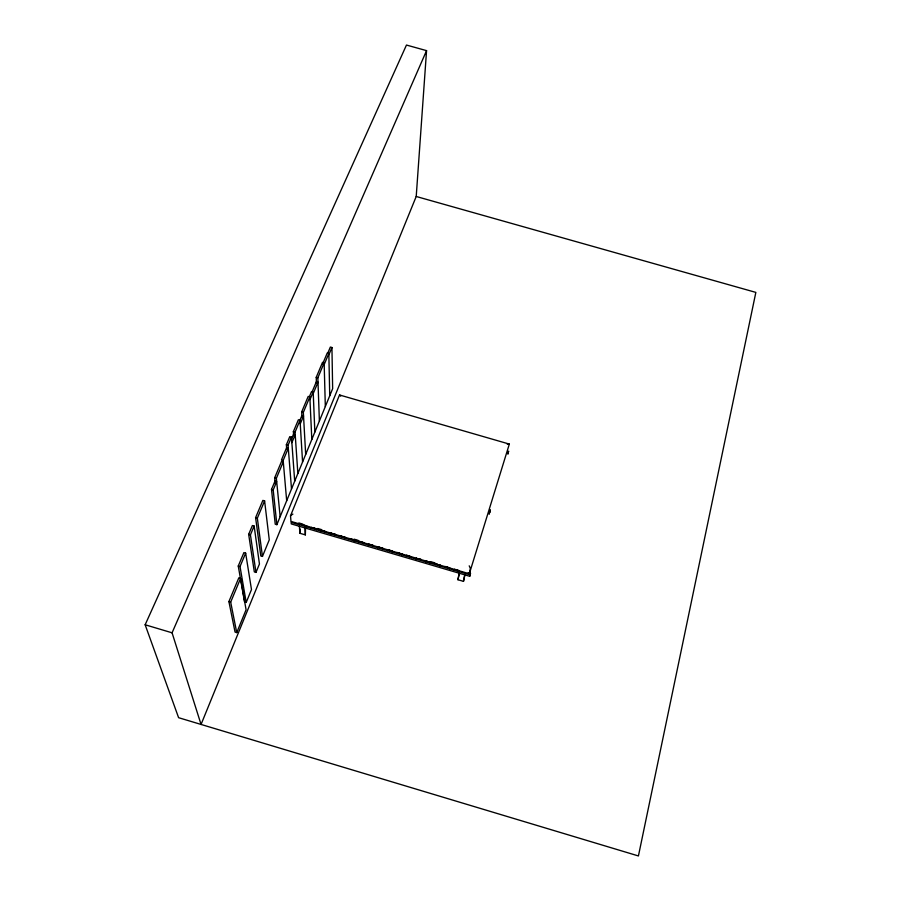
<?xml version="1.0" encoding="UTF-8"?>
<svg xmlns="http://www.w3.org/2000/svg" width="901" height="901" viewBox="0 0 901 901"><rect width="100%" height="100%" fill="white"/><g stroke="black" fill="none" stroke-linecap="round" stroke-linejoin="round"><path stroke-width="1.35" d="M349.295 539.316L349.295 538.674L354.206 540.116M349.554 539.316L349.689 538.561M354.206 540.758L354.161 539.789L349.689 538.956M358.801 542.109L358.812 541.467L363.734 542.909M363.711 543.551L363.677 542.582L359.116 541.242M368.318 544.902L368.34 544.26L373.262 545.713L373.228 546.344M377.834 547.695L377.868 547.065L382.79 548.506M382.756 549.137L382.734 548.259L378.172 546.839M387.362 550.488L387.407 549.858L392.329 551.311M416.217 196.486L426.556 50.636L406.464 45.05L145.151 624.776L178.601 717.692L638.426 855.95L755.849 292.397L416.217 196.486L201.058 724.449L172.068 632.806L426.556 50.636M392.284 551.93L392.273 550.984L387.7 549.633L387.633 550.488M396.902 553.293L396.947 552.662L401.88 554.115L401.823 554.734M397.24 552.437L397.172 553.293M401.778 554.25L398.388 552.775M406.43 556.086L406.497 555.466L411.43 556.908L411.363 557.539M406.711 556.086L406.79 555.241L411.318 557.043L409.077 556.39M415.98 558.89L416.048 558.271L420.981 559.724M416.262 558.89L416.42 558.147M420.913 560.343L420.913 559.386L416.375 558.53M425.531 561.695L425.61 561.075L430.543 562.528L430.464 563.148M430.408 562.652L425.891 560.85L425.813 561.695M435.082 564.499L435.172 563.88L440.116 565.332L440.015 565.952M439.97 565.456L435.453 563.654M444.644 567.303L444.745 566.695L449.689 568.148L449.588 568.756M444.925 567.303L445.026 566.459L449.61 567.81L449.419 568.632M454.205 570.119L454.318 569.5L459.262 570.952M459.15 571.561L459.183 570.626L454.6 569.274M464.95 574.703L463.474 581.359L457.956 579.737L459.172 573.205M459.386 573.07L457.956 579.737M463.474 581.359L464.747 574.849M469.32 573.779L509.335 444.092L339.519 394.976L290.516 515.845L290.978 521.42L469.32 573.779L470.356 568.61L469.601 566.605A3.953 1.036 64.7 0 0 469.184 565.851M470.018 574.793L291.136 522.276L291.271 523.909L469.714 576.302L470.48 573.34L468.227 572.676M470.48 573.34L469.714 576.302M489.547 512.782L489.896 511.16M458.992 571.437L459.172 570.693M439.857 565.817L440.026 565.073M430.295 563.012L430.464 562.269M420.902 559.465L420.744 560.208M411.194 557.404L411.352 556.66M401.655 554.599L401.812 553.856M382.734 548.259L382.587 549.002M373.059 546.209L373.205 545.387L368.644 544.046L368.588 544.902M363.542 543.416L363.677 542.661M354.025 540.623L354.161 539.868M344.52 537.829L344.644 537.075M335.003 534.642L330.588 532.874M325.498 531.849L321.083 530.081L321.06 530.948M325.509 532.254L325.633 531.421M311.566 528.155L311.69 527.4M299.391 526.297L299.887 533.291L305.349 534.89L305.552 527.896M306.531 526.68L306.655 525.925M302.083 525.373L302.195 524.619M299.887 533.291L300.247 529.09M236.749 632.615L246.074 609.763L240.59 578.341L238.821 577.823L228.899 601.586L235.06 632.119L236.749 632.615L230.679 602.116L240.59 578.341M276.866 524.675L273.194 489.919L276.686 481.596L274.996 481.1L271.505 489.423L275.244 524.202L276.866 524.675L332.649 388.669L331.94 347.516L330.352 347.054L327.784 353.147M246.21 602.431L251.48 589.558L245.658 553.113L243.901 552.606L238.258 566.031L244.543 601.936L246.21 602.431L240.026 566.56L245.658 553.113M255.985 572.428L259.443 563.981L254.138 526.049L252.381 525.542L248.665 534.338L254.319 571.932L255.985 572.428L250.433 534.856L254.138 526.049M262.45 556.424L269.264 539.845L264.601 500.888L262.867 500.382L255.591 517.647L260.806 555.94L262.45 556.424L257.337 518.165L264.601 500.888M275.267 483.803L274.659 477.812L281.596 461.312L283.286 461.808L276.359 478.307L280.155 516.633M322.592 364.083L327.243 353.001L328.842 353.462L329.732 395.764M291.631 438.742L293.546 434.181L295.213 434.665L291.868 442.65M309.415 396.62L311.555 391.518L313.188 391.991L314.854 432.041M299.537 421.15L301.891 415.552L303.536 416.037L300.258 423.864M283.162 460.434L288.297 448.214L286.608 447.718L281.472 459.938L283.162 460.434L286.676 500.731M297.859 473.475L295.044 432.142L300.033 420.249L298.377 419.765L293.377 431.658L293.67 435.791M305.676 454.431L303.333 412.399L309.843 396.879L308.21 396.406L301.677 411.915L302.004 417.523M312.151 391.789L316.386 381.697L318.008 382.159L313.244 393.523M319.382 421.015L317.85 377.812L324.146 362.81L322.535 362.348L316.228 377.339L316.431 382.914M324.191 364.545L328.842 353.462M309.978 399.639L313.188 391.991M328.876 354.825L331.94 347.516M286.698 448.844L286.372 444.745L289.784 436.658L291.462 437.143L294.695 481.19M291.507 488.961L288.061 445.24L291.462 437.143M290.516 515.845L292.104 514.539A3.987 1.633 -28 0 1 292.893 514.144M509.189 443.99L508.018 444.137A3.717 1.419 -32.4 0 0 507.319 444.407M316.228 377.339L317.85 377.812M301.677 411.915L303.333 412.399M293.377 431.658L295.044 432.142M286.372 444.745L288.061 445.24M274.659 477.812L276.359 478.307M271.505 489.423L273.194 489.919M298.828 522.952L302.871 524.145M317.704 528.493L321.747 529.687M354.093 539.181L358.136 540.363M430.937 561.728L434.98 562.922M305.507 525.508L302.218 525.024M316.172 528.955L311.273 527.513L311.307 528.155M335.183 534.53L330.273 533.088L330.284 533.73M344.689 537.323L339.778 535.881L339.79 536.523M311.701 527.806L316.138 528.628L316.206 529.597M455.737 570.085L459.105 571.076M255.591 517.647L257.337 518.165M248.665 534.338L250.433 534.856M238.258 566.031L240.026 566.56M228.899 601.586L230.679 602.116M145.151 624.776L172.068 632.806M339.621 394.953L340.263 395.618A3.705 0.845 67 0 1 340.623 396.192M301.824 525.373L301.779 524.72L306.678 526.161L306.723 526.815M304.91 527.907L305.349 534.89M300.033 420.249L302.567 462.01M309.843 396.879L311.814 439.451M320.79 530.948L320.767 530.295L325.678 531.736L325.7 532.39M324.146 362.81L325.329 406.509M335.138 534.203L335.195 535.171M340.094 536.14L344.644 536.996L344.689 537.965M489.468 512.534L489.119 514.156L490.324 509.786L489.468 512.534M508.232 452.426L507.86 454.138L508.637 451.131L508.232 452.426"/></g></svg>
